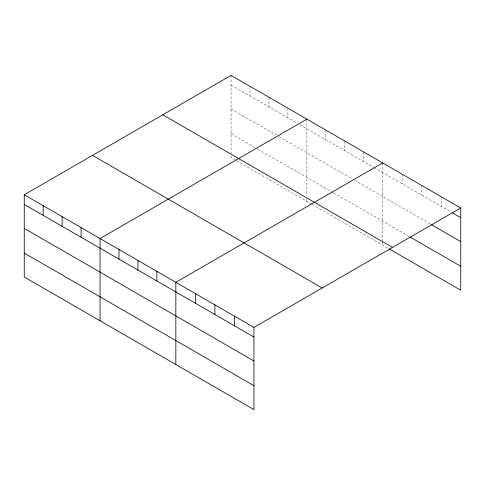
<?xml version="1.0" encoding="UTF-8"?>
<svg xmlns="http://www.w3.org/2000/svg" width="485" height="485" viewBox="0 0 485 485"><rect width="100%" height="100%" fill="white"/><g stroke="black" fill="none" stroke-linecap="round" stroke-linejoin="round"><path stroke-width="0.36" stroke-dasharray="2.42 1.82" d="M231.066 85.027L297.056 123.129M299.675 124.639L373.511 167.27M374.165 167.646L450.989 212M231.066 108.979L276.153 135.006M278.766 136.515L351.946 178.765M354.559 180.274L430.813 224.3M231.066 133.654L257.202 148.743M257.856 149.119L332.995 192.503M333.65 192.878L409.34 236.577M235.637 160.244L231.066 157.601L231.066 153.86M236.292 160.62L311.437 204.003M312.085 204.379L388.515 248.502M441.229 196.722L441.229 206.361M421.701 185.452L421.701 195.091M402.18 174.182L402.18 183.821M382.659 162.912L382.659 240.633M382.659 241.378L382.659 245.125M363.708 151.969L363.708 161.608M344.756 141.026L344.756 150.671M325.811 130.089L325.811 139.728M306.859 119.146L306.859 196.122M306.859 199.117L306.859 201.36M287.914 108.21L287.914 117.849M268.963 97.267L268.963 106.906M250.011 86.33L250.011 95.969M231.066 75.387L231.066 153.108"/><path stroke-width="0.73" d="M24.25 194.788L253.934 327.399L253.934 409.613L24.25 277.002L24.25 194.788L231.066 75.387L460.75 207.998L460.75 290.212L389.164 248.878M306.859 119.146L100.043 238.553L100.043 320.767M382.659 162.912L175.843 282.312L175.843 364.526M253.934 327.399L460.75 207.998M452.293 212.751L460.75 217.638M431.462 224.676L460.75 241.585M409.989 236.953L460.75 266.259M162.814 114.793L392.498 247.398M92.502 155.388L322.185 287.993M24.25 204.434L253.934 337.039M24.25 228.38L253.934 360.986M24.25 253.055L253.934 385.666M234.413 316.129L234.413 325.768M214.891 304.853L214.891 314.498M195.364 293.583L195.364 303.222M156.891 271.37L156.891 281.015M137.946 260.433L137.946 270.072M118.995 249.49L118.995 259.129M81.098 227.61L81.098 237.25M62.147 216.674L62.147 226.313M43.201 205.731L43.201 215.37"/></g></svg>
